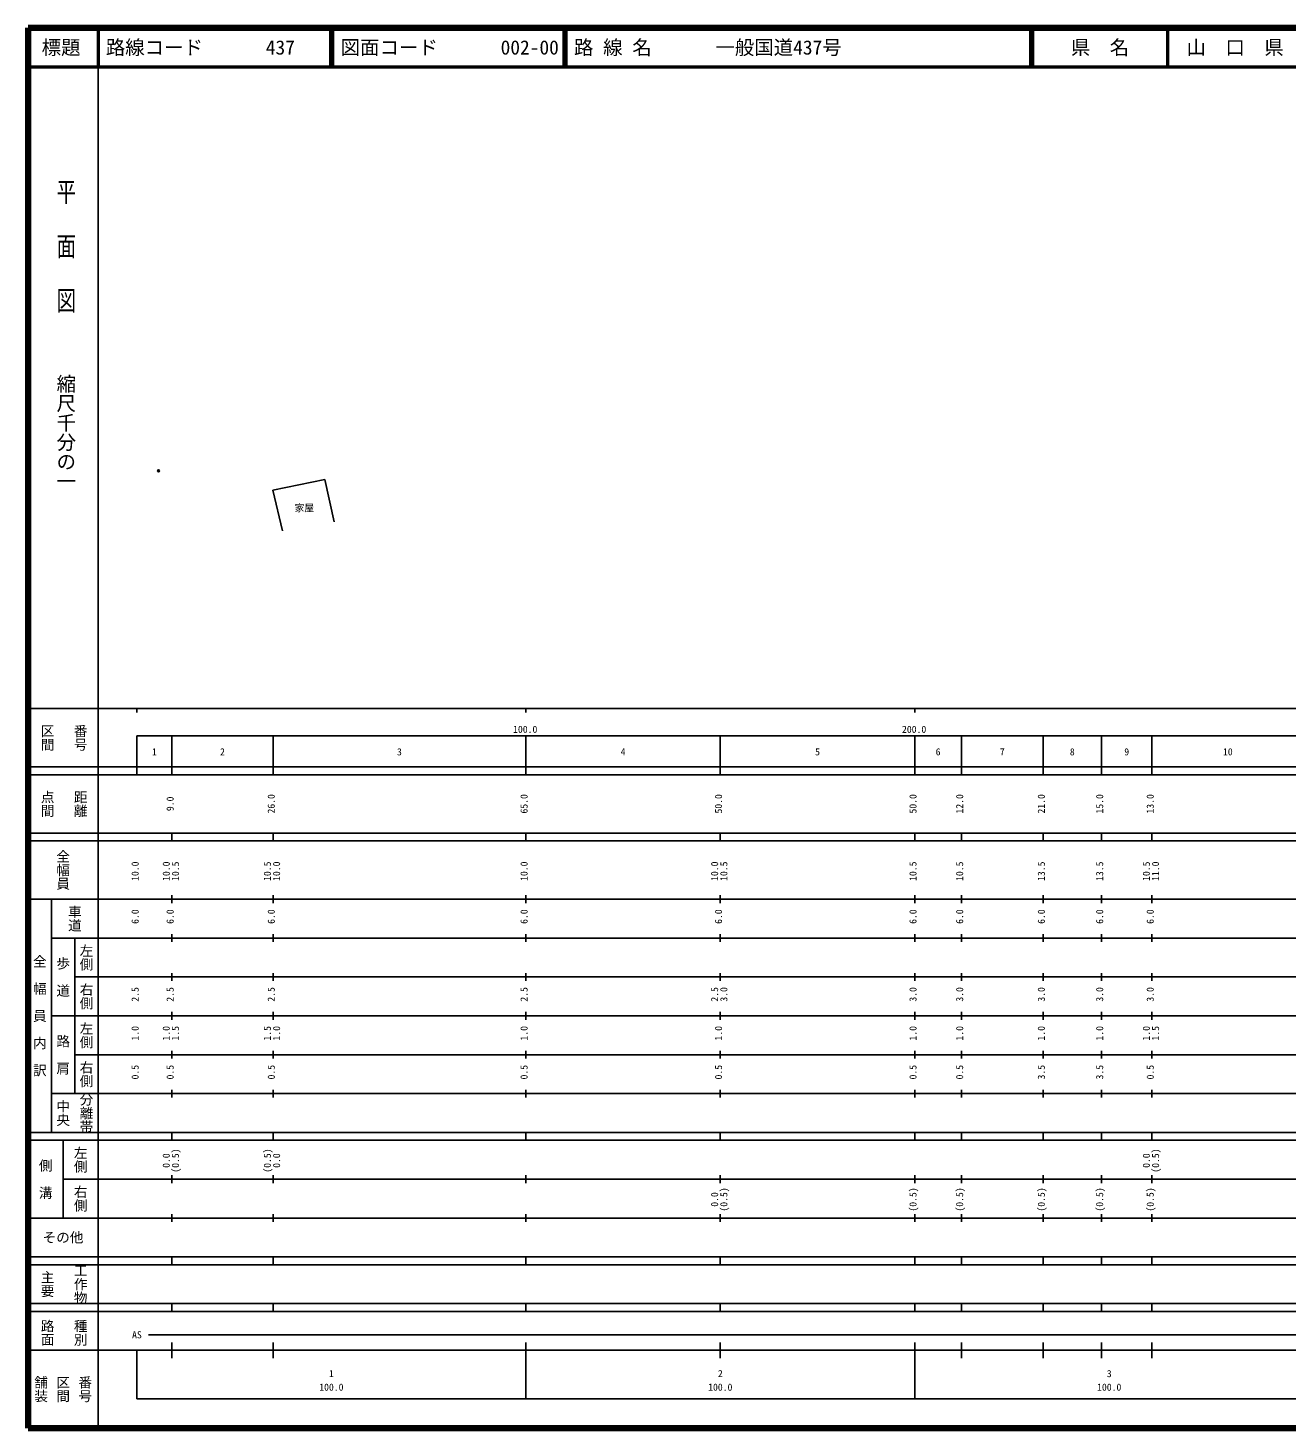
# Model space of a CAD drawing. Units: millimetres on the paper. Extents: x 40 to 680, y 20 to 380.
# Drawn here: x 40 to 363.7, y 20 to 380 of the extents above; entities that cross this region are included whole.
import ezdxf
from ezdxf.enums import TextEntityAlignment as Align

# ---------------------------------------------------------------- set-up
doc = ezdxf.new("R2010")
doc.units = ezdxf.units.MM
doc.header["$PDMODE"] = 32
doc.header["$PDSIZE"] = 0.5
doc.layers.add('M-OTRS', color=6, linetype='Continuous')
doc.layers.add('M-TTL-TXT', color=7, linetype='Continuous')
for name, color, linetype, lineweight in [('M-STR-STR3', 7, 'Continuous', 25), ('M-TTL', 2, 'Continuous', 140), ('M-TTL-BAND', 7, 'Continuous', 25), ('M-TTL-LINE', 7, 'Continuous', 50)]:
    doc.layers.add(name, color=color, linetype=linetype, lineweight=lineweight)
doc.styles.add('@ＭＳ ゴシック', font='')
doc.styles.add('ＭＳ ゴシック', font='')
doc.styles.get('@ＭＳ ゴシック').set_extended_font_data('@MS Gothic')
doc.styles.get('ＭＳ ゴシック').set_extended_font_data('MS Gothic')

msp = doc.modelspace()

# ---------------------------------------------------------------- linework, layer by layer
at = {"layer": 'M-OTRS'}
msp.add_point((73.575, 266.16), dxfattribs=at)
at = {"layer": 'M-STR-STR3'}
for p, q in [((102.952, 261.121), (116.278, 263.858)), ((116.278, 263.858), (118.705, 253.012)), ((105.431, 250.687), (102.952, 261.121))]:
    msp.add_line(p, q, dxfattribs=at)
at = {"layer": 'M-TTL'}
for p, q in [((40, 380), (40, 20)), ((680, 380), (40, 380)), ((40, 20), (680, 20))]:
    msp.add_line(p, q, dxfattribs=at)
at = {"layer": 'M-TTL-BAND'}
for p, q in [((58, 370), (58, 20)), ((40, 205), (579, 205)), ((68, 205), (68, 204)), ((168, 205), (168, 204)), ((268, 205), (268, 204)), ((68, 198), (579, 198)), ((68, 198), (68, 188)), ((77, 188), (77, 198)), ((103, 188), (103, 198)), ((168, 188), (168, 198)), ((218, 188), (218, 198)), ((268, 188), (268, 198)), ((280, 188), (280, 198)), ((301, 188), (301, 198)), ((316, 188), (316, 198)), ((329, 188), (329, 198)), ((40, 190), (579, 190)), ((40, 188), (579, 188)), ((40, 173), (579, 173)), ((77, 171), (77, 173)), ((103, 171), (103, 173)), ((168, 171), (168, 173)), ((218, 171), (218, 173)), ((268, 171), (268, 173)), ((280, 171), (280, 173)), ((301, 171), (301, 173)), ((316, 171), (316, 173)), ((329, 171), (329, 173)), ((40, 171), (579, 171)), ((40, 156), (579, 156)), ((46, 96), (46, 156)), ((77, 155), (77, 157)), ((103, 155), (103, 157)), ((168, 155), (168, 157)), ((218, 155), (218, 157)), ((268, 155), (268, 157)), ((280, 155), (280, 157)), ((301, 155), (301, 157)), ((316, 155), (316, 157)), ((329, 155), (329, 157)), ((46, 146), (579, 146)), ((52, 146), (52, 106)), ((77, 145), (77, 147)), ((103, 145), (103, 147)), ((168, 145), (168, 147)), ((218, 145), (218, 147)), ((268, 145), (268, 147)), ((280, 145), (280, 147)), ((301, 145), (301, 147)), ((316, 145), (316, 147)), ((329, 145), (329, 147)), ((77, 135), (77, 137)), ((103, 135), (103, 137)), ((168, 135), (168, 137)), ((218, 135), (218, 137)), ((268, 135), (268, 137)), ((280, 135), (280, 137)), ((301, 135), (301, 137)), ((316, 135), (316, 137)), ((329, 135), (329, 137)), ((52, 136), (579, 136)), ((46, 126), (579, 126)), ((77, 125), (77, 127)), ((103, 125), (103, 127)), ((168, 125), (168, 127)), ((218, 125), (218, 127)), ((268, 125), (268, 127)), ((280, 125), (280, 127)), ((301, 125), (301, 127)), ((316, 125), (316, 127)), ((329, 125), (329, 127)), ((52, 116), (579, 116)), ((77, 115), (77, 117)), ((103, 115), (103, 117)), ((168, 115), (168, 117)), ((218, 115), (218, 117)), ((268, 115), (268, 117)), ((280, 115), (280, 117)), ((301, 115), (301, 117)), ((316, 115), (316, 117)), ((329, 115), (329, 117)), ((46, 106), (579, 106)), ((77, 105), (77, 107)), ((103, 105), (103, 107)), ((168, 105), (168, 107)), ((218, 105), (218, 107)), ((268, 105), (268, 107)), ((280, 105), (280, 107)), ((301, 105), (301, 107)), ((316, 105), (316, 107)), ((329, 105), (329, 107)), ((40, 96), (579, 96)), ((40, 94), (579, 94)), ((49, 94), (49, 74)), ((77, 94), (77, 96)), ((103, 94), (103, 96)), ((168, 94), (168, 96)), ((218, 94), (218, 96)), ((268, 94), (268, 96)), ((280, 94), (280, 96)), ((301, 94), (301, 96)), ((316, 94), (316, 96)), ((329, 94), (329, 96)), ((49, 84), (579, 84)), ((77, 83), (77, 85)), ((103, 83), (103, 85)), ((168, 83), (168, 85)), ((218, 83), (218, 85)), ((268, 83), (268, 85)), ((280, 83), (280, 85)), ((301, 83), (301, 85)), ((316, 83), (316, 85)), ((329, 83), (329, 85)), ((40, 74), (579, 74)), ((77, 73), (77, 75)), ((103, 73), (103, 75)), ((168, 73), (168, 75)), ((218, 73), (218, 75)), ((268, 73), (268, 75)), ((280, 73), (280, 75)), ((301, 73), (301, 75)), ((316, 73), (316, 75)), ((329, 73), (329, 75)), ((40, 64), (579, 64)), ((40, 62), (579, 62)), ((77, 62), (77, 64)), ((103, 62), (103, 64)), ((168, 62), (168, 64)), ((218, 62), (218, 64)), ((268, 62), (268, 64)), ((280, 62), (280, 64)), ((301, 62), (301, 64)), ((316, 62), (316, 64)), ((329, 62), (329, 64)), ((40, 52), (579, 52)), ((77, 50), (77, 52)), ((103, 50), (103, 52)), ((168, 50), (168, 52)), ((218, 50), (218, 52)), ((268, 50), (268, 52)), ((280, 50), (280, 52)), ((301, 50), (301, 52)), ((316, 50), (316, 52)), ((329, 50), (329, 52)), ((40, 50), (579, 50)), ((71, 44), (565, 44)), ((40, 40), (579, 40)), ((68, 40), (68, 27.5)), ((77, 38), (77, 42)), ((103, 38), (103, 42)), ((168, 27.5), (168, 42)), ((218, 38), (218, 42)), ((268, 27.5), (268, 42)), ((280, 38), (280, 42)), ((301, 38), (301, 42)), ((316, 38), (316, 42)), ((329, 38), (329, 42)), ((68, 27.5), (579, 27.5))]:
    msp.add_line(p, q, dxfattribs=at)
at = {"layer": 'M-TTL-LINE'}
for p, q in [((58, 380), (58, 370)), ((117.75, 380), (117.75, 370)), ((118.25, 380), (118.25, 370)), ((177.75, 380), (177.75, 370)), ((178.25, 380), (178.25, 370)), ((297.75, 380), (297.75, 370)), ((298.25, 380), (298.25, 370)), ((333, 380), (333, 370)), ((40, 370), (680, 370))]:
    msp.add_line(p, q, dxfattribs=at)

# ---------------------------------------------------------------- texts
at = {"layer": 'M-STR-STR3', "style": 'ＭＳ ゴシック'}
msp.add_text('家屋', height=1.833, dxfattribs=at).set_placement((108.558, 255.104), align=Align.BOTTOM_LEFT)
at = {"layer": 'M-TTL-BAND', "style": '@ＭＳ ゴシック', "width": 1.4}
msp.add_text('平  面  図', height=3.666, rotation=270, dxfattribs=at).set_placement((49.777, 306.475), align=Align.MIDDLE_RIGHT)
at = {"layer": 'M-TTL-BAND', "style": '@ＭＳ ゴシック'}
msp.add_text('縮尺千分の一', height=3.666, rotation=270, dxfattribs=at).set_placement((49.777, 261.03), align=Align.MIDDLE_RIGHT)
for s, p in [('区間', (45, 197.5)), ('番号', (53.5, 197.5)), ('点間', (45, 180.5)), ('距離', (53.5, 180.5)), ('全幅員', (49, 163.5)), ('車道', (52, 151)), ('左側', (55, 141)), ('全\u3000幅\u3000員\u3000内\u3000訳', (43, 126)), ('歩\u3000道', (49, 136)), ('右側', (55, 131)), ('左側', (55, 121)), ('路\u3000肩', (49, 116)), ('右側', (55, 111)), ('分離帯', (55, 101)), ('中央', (49, 101)), ('左側', (53.5, 89)), ('側\u3000溝', (44.5, 84)), ('右側', (53.5, 79)), ('工作物', (53.5, 57)), ('主要', (45, 57)), ('路面', (45, 44.5)), ('種別', (53.5, 44.5)), ('舗装', (43.333, 30)), ('区間', (49, 30)), ('番号', (54.667, 30))]:
    msp.add_text(s, height=2.566, rotation=270, dxfattribs=at).set_placement(p, align=Align.MIDDLE_CENTER)
at = {"layer": 'M-TTL-BAND', "style": 'ＭＳ ゴシック'}
for s, p in [('100.0', (167.844, 198.195)), ('200.0', (267.844, 198.195)), ('1', (72.5, 192.405)), ('2', (90, 192.405)), ('3', (135.5, 192.405)), ('4', (193, 192.405)), ('5', (243, 192.405)), ('6', (274, 192.405)), ('7', (290.5, 192.405)), ('8', (308.5, 192.405)), ('9', (322.5, 192.405)), ('10', (348.5, 192.405)), ('AS', (68, 42.5)), ('1', (118, 32.523)), ('2', (218, 32.523)), ('3', (318, 32.523)), ('100.0', (118, 29.033)), ('100.0', (218, 29.033)), ('100.0', (318, 29.033))]:
    msp.add_text(s, height=1.833, dxfattribs=at).set_placement(p, align=Align.BOTTOM_CENTER)
for s, p in [('9.0', (78, 180.5)), ('26.0', (104, 180.5)), ('65.0', (169, 180.5)), ('50.0', (219, 180.5)), ('50.0', (269, 180.5)), ('12.0', (281, 180.5)), ('21.0', (302, 180.5)), ('15.0', (317, 180.5)), ('13.0', (330, 180.5)), ('10.0', (69, 163.174)), ('10.0', (77, 163.174)), ('10.5', (79.37, 163.174)), ('10.5', (103, 163.174)), ('10.0', (105.37, 163.174)), ('10.0', (169, 163.174)), ('10.0', (218, 163.174)), ('10.5', (220.37, 163.174)), ('10.5', (269, 163.174)), ('10.5', (281, 163.174)), ('13.5', (302, 163.174)), ('13.5', (317, 163.174)), ('10.5', (329, 163.174)), ('11.0', (331.37, 163.174)), ('6.0', (69, 151.5)), ('6.0', (78, 151.5)), ('6.0', (104, 151.5)), ('6.0', (169, 151.5)), ('6.0', (219, 151.5)), ('6.0', (269, 151.5)), ('6.0', (281, 151.5)), ('6.0', (302, 151.5)), ('6.0', (317, 151.5)), ('6.0', (330, 151.5)), ('2.5', (69, 131.5)), ('2.5', (78, 131.5)), ('2.5', (104, 131.5)), ('2.5', (169, 131.5)), ('2.5', (218, 131.5)), ('3.0', (220.37, 131.5)), ('3.0', (269, 131.5)), ('3.0', (281, 131.5)), ('3.0', (302, 131.5)), ('3.0', (317, 131.5)), ('3.0', (330, 131.5)), ('1.0', (69, 121.5)), ('1.0', (77, 121.5)), ('1.5', (79.37, 121.5)), ('1.5', (103, 121.5)), ('1.0', (105.37, 121.5)), ('1.0', (169, 121.5)), ('1.0', (219, 121.5)), ('1.0', (269, 121.5)), ('1.0', (281, 121.5)), ('1.0', (302, 121.5)), ('1.0', (317, 121.5)), ('1.0', (329, 121.5)), ('1.5', (331.37, 121.5)), ('0.5', (69, 111.5)), ('0.5', (78, 111.5)), ('0.5', (104, 111.5)), ('0.5', (169, 111.5)), ('0.5', (219, 111.5)), ('0.5', (269, 111.5)), ('0.5', (281, 111.5)), ('3.5', (302, 111.5)), ('3.5', (317, 111.5)), ('0.5', (330, 111.5)), ('0.0', (77, 88.764)), ('(0.5)', (79.37, 88.764)), ('(0.5)', (103, 88.764)), ('0.0', (105.37, 88.764)), ('0.0', (329, 88.764)), ('(0.5)', (331.37, 88.764)), ('0.0', (218, 78.764)), ('(0.5)', (220.37, 78.764)), ('(0.5)', (269, 78.764)), ('(0.5)', (281, 78.764)), ('(0.5)', (302, 78.764)), ('(0.5)', (317, 78.764)), ('(0.5)', (330, 78.764))]:
    msp.add_text(s, height=1.833, rotation=90, dxfattribs=at).set_placement(p, align=Align.BOTTOM_CENTER)
msp.add_text('その他', height=2.566, dxfattribs=at).set_placement((49, 69), align=Align.MIDDLE_CENTER)
at = {"layer": 'M-TTL-TXT', "style": 'ＭＳ ゴシック'}
for s, p in [('標題', (48.5, 375)), ('県\u3000名', (315.625, 375)), ('山\u3000口\u3000県', (350.375, 375))]:
    msp.add_text(s, height=3.666, dxfattribs=at).set_placement(p, align=Align.MIDDLE_CENTER)
for s, p in [('路線コード', (60, 375)), ('437', (101.142, 375)), ('437', (101.142, 375)), ('437', (101.142, 375)), ('図面コード', (120.38, 375)), ('002-00', (161.521, 375)), ('路 線 名', (180.38, 375)), ('一般国道437号', (216.734, 375))]:
    msp.add_text(s, height=3.666, dxfattribs=at).set_placement(p, align=Align.MIDDLE_LEFT)

doc.saveas('drawing.dxf')
